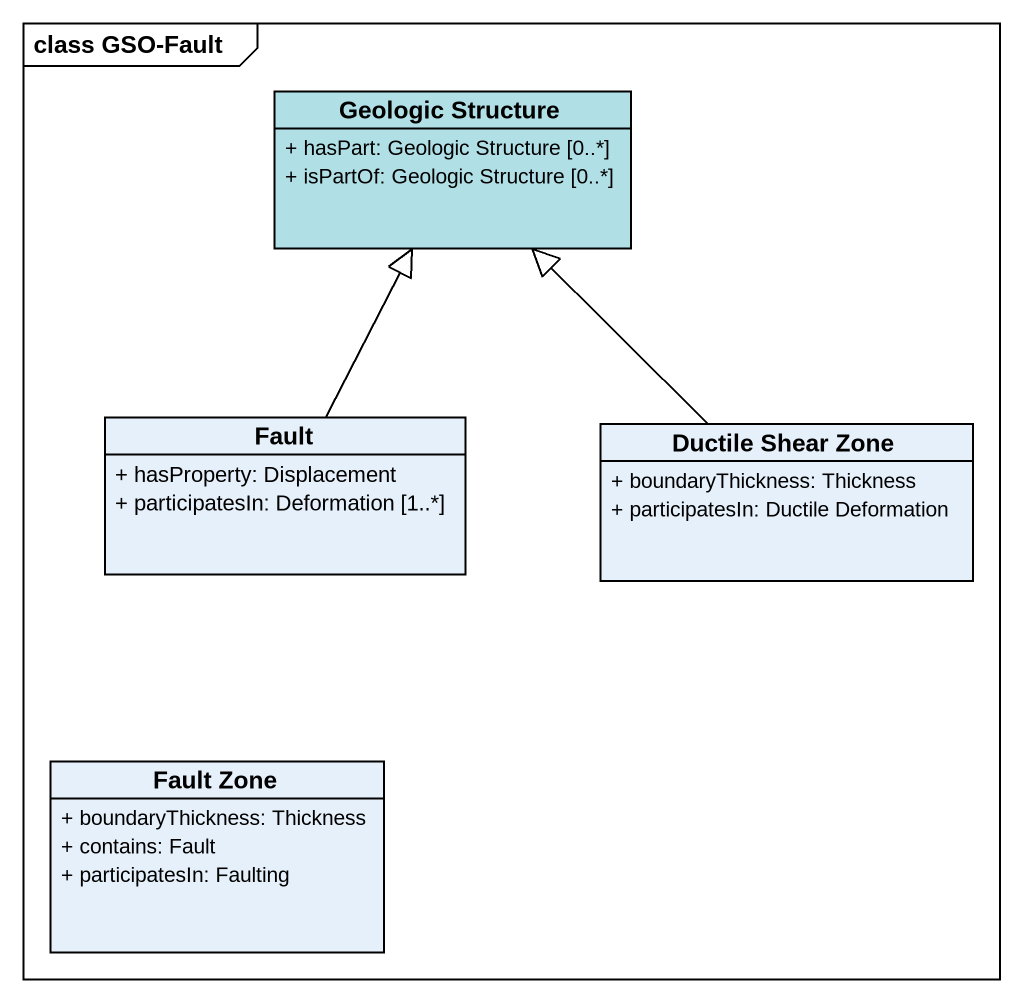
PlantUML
@startuml
mainframe class GSO-Fault
hide circle
hide empty members
skinparam classAttributeIconSize 0
class "Geologic Structure" as Geologic_Structure #B0E0E6 {
  + hasPart: Geologic Structure [0..*]
  + isPartOf: Geologic Structure [0..*]
}
class Fault {
  + hasProperty: Displacement
  + participatesIn: Deformation [1..*]
}
class "Ductile Shear Zone" as Ductile_Shear_Zone {
  + boundaryThickness: Thickness
  + participatesIn: Ductile Deformation
}
class "Fault Zone" as Fault_Zone {
  + boundaryThickness: Thickness
  + contains: Fault
  + participatesIn: Faulting
}
Fault -up-|> Geologic_Structure
Ductile_Shear_Zone -up-|> Geologic_Structure
@enduml
